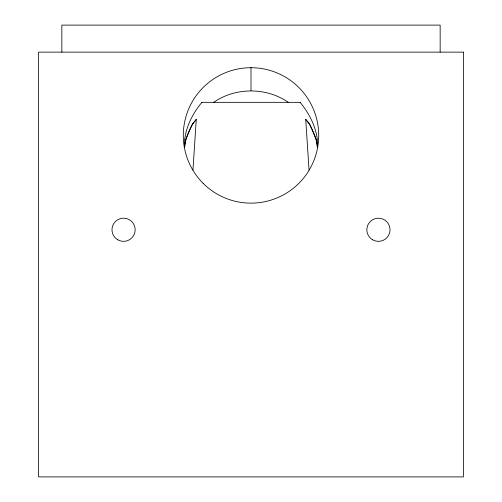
<?xml version="1.0" encoding="UTF-8"?>
<svg xmlns="http://www.w3.org/2000/svg" width="502" height="502" viewBox="0 0 502 502"><rect width="100%" height="100%" fill="white"/><g stroke="black" fill="none" stroke-linecap="round" stroke-linejoin="round"><path stroke-width="0.75" d="M192.944 170.159L196.282 119.382L192.479 123.938L185.727 139.543L184.717 147.099M184.303 143.547C185.144 128.223 192.216 114.01 201.898 102.333M196.282 119.382L192.479 124.327A67.575 67.331 0 0 0 184.278 147.299M213.745 102.333C235.356 87.172 266.644 87.172 288.255 102.333M201.722 102.333L300.278 102.333M309.056 170.159L305.718 119.382L309.521 123.938L316.273 139.543L317.283 147.099M305.718 119.382L309.521 124.327A67.575 67.331 0 0 1 317.722 147.299M300.102 102.333C309.784 114.01 316.856 128.223 317.697 143.547M440.154 52.133L440.154 25.1L61.846 25.1L61.846 52.133M251 67.575L251 90.661M463.384 52.133L38.616 52.133L38.616 476.9L463.384 476.9L463.384 52.133M372.641 239.793A11.584 11.584 0 0 0 390.016 229.759A11.584 11.584 0 0 0 372.641 219.732A11.584 11.584 0 0 0 372.641 239.793M117.775 239.793A11.584 11.584 0 0 0 135.151 229.759A11.584 11.584 0 0 0 117.775 219.732A11.584 11.584 0 0 0 117.775 239.793M203.084 183.274A67.72 67.72 0 0 0 316.398 152.991A67.72 67.72 0 0 0 233.512 70.004A67.72 67.72 0 0 0 203.084 183.274"/></g></svg>
